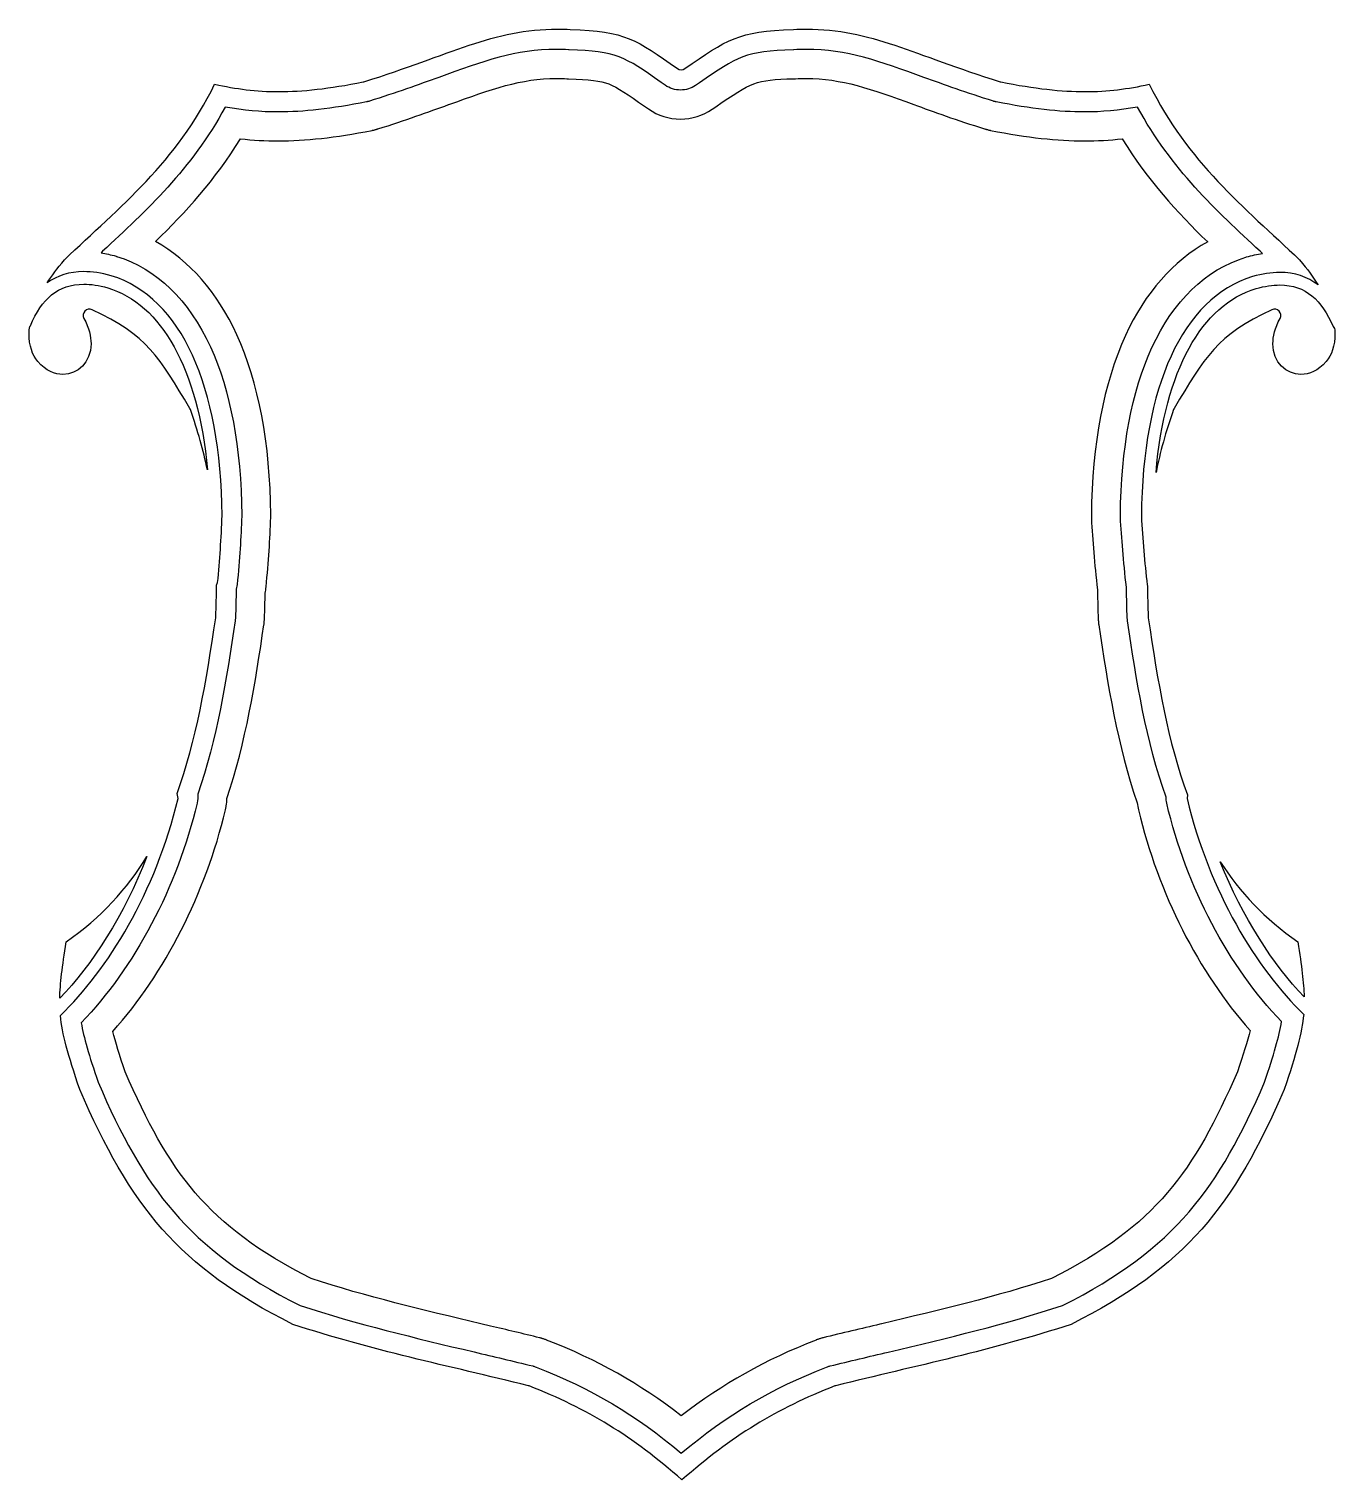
# Model space of a CAD drawing. Header units: centimetres. Extents: x -7.1 to 7.1, y -7.9 to 7.9.
import ezdxf

# ---------------------------------------------------------------- set-up
doc = ezdxf.new("R2010")
doc.units = ezdxf.units.CM
doc.header["$MEASUREMENT"] = 0
doc.layers.add('Camada 1', color=7, linetype='Continuous')

msp = doc.modelspace()

# ---------------------------------------------------------------- linework, layer by layer
at = {"layer": 'Camada 1', "color": 250}
for points, knots in [([(5.4902, -0.47755), (5.4902, -0.47755), (5.49382, -0.43813), (5.49382, -0.43813), (5.49382, -0.43813), (5.28152, 0.13636), (5.17174, 0.7834), (5.06766, 1.48745), (5.06766, 1.48745), (5.06766, 1.48745), (5.06742, 1.49444), (5.06742, 1.49444), (5.06742, 1.49444), (5.06245, 1.61321), (5.06022, 1.72635), (5.0584, 1.83723), (5.0584, 1.83723), (5.0584, 1.83723), (5.05615, 1.84353), (5.05615, 1.84353), (5.05615, 1.84353), (5.02956, 2.08986), (5.00702, 2.33732), (4.99326, 2.59357), (4.99326, 2.59357), (5.00747, 3.99763), (5.43522, 4.95818), (6.20103, 5.19752), (6.20103, 5.19752), (6.30718, 5.22705), (6.40524, 5.24168), (6.49673, 5.24168), (6.49673, 5.24168), (6.6617, 5.24279), (6.79963, 5.19231), (6.91321, 5.10645), (6.91321, 5.10645), (6.86273, 5.18826), (6.79915, 5.27525), (6.71308, 5.37871), (6.71308, 5.37871), (6.10798, 5.95386), (5.49359, 6.44091), (5.0796, 7.28739), (5.0796, 7.28739), (4.84523, 7.23736), (4.62841, 7.20759), (4.38184, 7.20759), (4.38184, 7.20759), (4.12559, 7.20759), (3.83802, 7.23958), (3.46411, 7.31263), (3.46411, 7.31263), (3.46411, 7.31263), (3.45736, 7.31467), (3.45736, 7.31467), (3.45736, 7.31467), (2.51639, 7.6077), (2.04897, 7.88829), (1.35235, 7.88739), (1.35235, 7.88739), (1.30771, 7.88739), (1.26173, 7.88628), (1.21262, 7.88355), (1.21262, 7.88355), (0.60773, 7.86664), (0.48668, 7.77131), (0.02985, 7.45736), (0.02985, 7.45736), (0.00641, 7.44114), (-0.02513, 7.44114), (-0.04857, 7.4576), (-0.04857, 7.4576), (-0.49638, 7.77153), (-0.61248, 7.86665), (-1.21464, 7.88355), (-1.21464, 7.88355), (-1.26197, 7.88604), (-1.30772, 7.88739), (-1.35259, 7.88739), (-1.35259, 7.88739), (-2.049, 7.88829), (-2.51686, 7.6077), (-3.45714, 7.31473), (-3.45714, 7.31473), (-3.45714, 7.31473), (-3.46434, 7.31269), (-3.46434, 7.31269), (-3.46434, 7.31269), (-3.83822, 7.23966), (-4.12559, 7.20765), (-4.38207, 7.20765), (-4.38207, 7.20765), (-4.62864, 7.20765), (-4.84588, 7.23742), (-5.07983, 7.2879), (-5.07983, 7.2879), (-5.49385, 6.44094), (-6.10821, 5.95392), (-6.7131, 5.37877), (-6.7131, 5.37877), (-6.79176, 5.28434), (-6.85103, 5.20454), (-6.89926, 5.12837), (-6.89926, 5.12837), (-6.78906, 5.20589), (-6.65836, 5.25164), (-6.50215, 5.25053), (-6.50215, 5.25053), (-6.41087, 5.25053), (-6.31239, 5.23632), (-6.20444, 5.20613), (-6.20444, 5.20613), (-5.44043, 4.96724), (-5.01268, 4.00646), (-4.99868, 2.59945), (-4.99868, 2.59945), (-5.00725, 2.35177), (-5.02527, 2.10904), (-5.0476, 1.87105), (-5.0476, 1.87105), (-5.0476, 1.87105), (-5.05863, 1.84197), (-5.05863, 1.84197), (-5.05863, 1.84197), (-5.06043, 1.72905), (-5.06313, 1.61456), (-5.06763, 1.49489), (-5.06763, 1.49489), (-5.06763, 1.49489), (-5.06808, 1.48746), (-5.06808, 1.48746), (-5.06808, 1.48746), (-5.17084, 0.79015), (-5.28017, 0.14761), (-5.48864, -0.42278), (-5.48864, -0.42278), (-5.48864, -0.42278), (-5.47737, -0.47755), (-5.47737, -0.47755), (-5.47737, -0.47755), (-5.72124, -1.50141), (-6.24162, -2.33982), (-6.75637, -2.837), (-6.75637, -2.837), (-6.73676, -3.04163), (-6.67432, -3.25666), (-6.54701, -3.64202), (-6.54701, -3.64202), (-5.99395, -4.91041), (-5.47762, -5.56946), (-4.22926, -6.1953), (-4.22926, -6.1953), (-3.38185, -6.47409), (-2.54032, -6.64803), (-1.66902, -6.86218), (-1.66902, -6.86218), (-1.66902, -6.86218), (-1.66021, -6.86506), (-1.66021, -6.86506), (-1.66021, -6.86506), (-1.03233, -7.11051), (-0.5329, -7.41473), (-0.00035, -7.88738), (-0.00035, -7.88738), (0.53244, -7.41475), (1.03208, -7.11054), (1.66023, -6.86506), (1.66023, -6.86506), (1.66023, -6.86506), (1.66878, -6.86218), (1.66878, -6.86218), (1.66878, -6.86218), (2.54053, -6.64803), (3.38161, -6.47409), (4.22881, -6.1953), (4.22881, -6.1953), (5.47804, -5.56919), (5.99416, -4.90974), (6.54675, -3.64067), (6.54675, -3.64067), (6.67655, -3.24874), (6.73878, -3.03305), (6.75725, -2.8248), (6.75725, -2.8248), (6.24656, -2.32675), (5.73181, -1.49355), (5.4902, -0.47755)], [0, 0, 0, 0, 0.02083333, 0.02083333, 0.02083333, 0.02083333, 0.04166667, 0.04166667, 0.04166667, 0.04166667, 0.0625, 0.0625, 0.0625, 0.0625, 0.08333333, 0.08333333, 0.08333333, 0.08333333, 0.10416667, 0.10416667, 0.10416667, 0.10416667, 0.125, 0.125, 0.125, 0.125, 0.14583333, 0.14583333, 0.14583333, 0.14583333, 0.16666667, 0.16666667, 0.16666667, 0.16666667, 0.1875, 0.1875, 0.1875, 0.1875, 0.20833333, 0.20833333, 0.20833333, 0.20833333, 0.22916667, 0.22916667, 0.22916667, 0.22916667, 0.25, 0.25, 0.25, 0.25, 0.27083333, 0.27083333, 0.27083333, 0.27083333, 0.29166667, 0.29166667, 0.29166667, 0.29166667, 0.3125, 0.3125, 0.3125, 0.3125, 0.33333333, 0.33333333, 0.33333333, 0.33333333, 0.35416667, 0.35416667, 0.35416667, 0.35416667, 0.375, 0.375, 0.375, 0.375, 0.39583333, 0.39583333, 0.39583333, 0.39583333, 0.41666667, 0.41666667, 0.41666667, 0.41666667, 0.4375, 0.4375, 0.4375, 0.4375, 0.45833333, 0.45833333, 0.45833333, 0.45833333, 0.47916667, 0.47916667, 0.47916667, 0.47916667, 0.5, 0.5, 0.5, 0.5, 0.52083333, 0.52083333, 0.52083333, 0.52083333, 0.54166667, 0.54166667, 0.54166667, 0.54166667, 0.5625, 0.5625, 0.5625, 0.5625, 0.58333333, 0.58333333, 0.58333333, 0.58333333, 0.60416667, 0.60416667, 0.60416667, 0.60416667, 0.625, 0.625, 0.625, 0.625, 0.64583333, 0.64583333, 0.64583333, 0.64583333, 0.66666667, 0.66666667, 0.66666667, 0.66666667, 0.6875, 0.6875, 0.6875, 0.6875, 0.70833333, 0.70833333, 0.70833333, 0.70833333, 0.72916667, 0.72916667, 0.72916667, 0.72916667, 0.75, 0.75, 0.75, 0.75, 0.77083333, 0.77083333, 0.77083333, 0.77083333, 0.79166667, 0.79166667, 0.79166667, 0.79166667, 0.8125, 0.8125, 0.8125, 0.8125, 0.83333333, 0.83333333, 0.83333333, 0.83333333, 0.85416667, 0.85416667, 0.85416667, 0.85416667, 0.875, 0.875, 0.875, 0.875, 0.89583333, 0.89583333, 0.89583333, 0.89583333, 0.91666667, 0.91666667, 0.91666667, 0.91666667, 0.9375, 0.9375, 0.9375, 0.9375, 0.95833333, 0.95833333, 0.95833333, 0.95833333, 1, 1, 1, 1]), ([(6.33308, -3.56134), (5.83254, -4.70918), (5.37344, -5.36728), (4.13706, -5.99019), (4.13706, -5.99019), (3.5105, -6.19551), (2.89389, -6.34174), (2.24235, -6.49594), (2.24235, -6.49594), (2.03566, -6.54502), (1.82201, -6.59532), (1.60883, -6.64802), (1.60883, -6.64802), (1.60883, -6.64802), (1.60229, -6.64963), (1.60229, -6.64963), (1.60229, -6.64963), (1.60229, -6.64963), (1.59575, -6.65143), (1.59575, -6.65143), (1.59575, -6.65143), (1.59575, -6.65143), (1.5872, -6.65392), (1.5872, -6.65392), (1.5872, -6.65392), (1.5872, -6.65392), (1.58019, -6.65641), (1.58019, -6.65641), (1.58019, -6.65641), (1.58019, -6.65641), (1.57231, -6.65929), (1.57231, -6.65929), (1.57231, -6.65929), (0.96967, -6.8953), (0.48712, -7.18015), (-0.00733, -7.59573), (-0.00733, -7.59573), (-0.50178, -7.18015), (-0.98343, -6.8953), (-1.58673, -6.65929), (-1.58673, -6.65929), (-1.58673, -6.65929), (-1.5944, -6.65641), (-1.5944, -6.65641), (-1.5944, -6.65641), (-1.5944, -6.65641), (-1.60183, -6.65392), (-1.60183, -6.65392), (-1.60183, -6.65392), (-1.60183, -6.65392), (-1.60995, -6.65143), (-1.60995, -6.65143), (-1.60995, -6.65143), (-1.60995, -6.65143), (-1.6167, -6.64963), (-1.6167, -6.64963), (-1.6167, -6.64963), (-1.6167, -6.64963), (-1.62302, -6.64802), (-1.62302, -6.64802), (-1.62302, -6.64802), (-1.83622, -6.59531), (-2.05077, -6.54502), (-2.25768, -6.49567), (-2.25768, -6.49567), (-2.90922, -6.34105), (-3.52517, -6.19547), (-4.1517, -5.99018), (-4.1517, -5.99018), (-5.38765, -5.36769), (-5.84652, -4.70983), (-6.3475, -3.56268), (-6.3475, -3.56268), (-6.44508, -3.26746), (-6.503, -3.07656), (-6.53006, -2.91585), (-6.53006, -2.91585), (-5.95422, -2.32337), (-5.48657, -1.44032), (-5.26953, -0.5287), (-5.26953, -0.5287), (-5.26953, -0.5287), (-5.26953, -0.52783), (-5.26953, -0.52783), (-5.26953, -0.52783), (-5.26953, -0.52783), (-5.26908, -0.52669), (-5.26908, -0.52669), (-5.26908, -0.52669), (-5.26188, -0.49513), (-5.2603, -0.46221), (-5.26366, -0.43067), (-5.26366, -0.43067), (-5.05723, 0.1616), (-4.94949, 0.82488), (-4.85686, 1.45525), (-4.85686, 1.45525), (-4.85686, 1.45525), (-4.85575, 1.46179), (-4.85575, 1.46179), (-4.85575, 1.46179), (-4.85575, 1.46179), (-4.8553, 1.46856), (-4.8553, 1.46856), (-4.8553, 1.46856), (-4.8553, 1.46856), (-4.8544, 1.47599), (-4.8544, 1.47599), (-4.8544, 1.47599), (-4.8544, 1.47599), (-4.85395, 1.48141), (-4.85395, 1.48141), (-4.85395, 1.48141), (-4.85395, 1.48141), (-4.85395, 1.48683), (-4.85395, 1.48683), (-4.85395, 1.48683), (-4.85033, 1.59073), (-4.84718, 1.69215), (-4.84538, 1.79626), (-4.84538, 1.79626), (-4.84538, 1.79626), (-4.83501, 1.85058), (-4.83501, 1.85058), (-4.83501, 1.85058), (-4.80932, 2.12239), (-4.79286, 2.36443), (-4.78498, 2.59115), (-4.78498, 2.59115), (-4.78498, 2.59115), (-4.78453, 2.59634), (-4.78453, 2.59634), (-4.78453, 2.59634), (-4.78453, 2.59634), (-4.78453, 2.60176), (-4.78453, 2.60176), (-4.78453, 2.60176), (-4.7922, 3.33783), (-4.90714, 3.95354), (-5.12666, 4.43291), (-5.12666, 4.43291), (-5.35902, 4.94091), (-5.7115, 5.28098), (-6.14533, 5.41666), (-6.14533, 5.41666), (-6.14533, 5.41666), (-6.14848, 5.41801), (-6.14848, 5.41801), (-6.14848, 5.41801), (-6.14848, 5.41801), (-6.15187, 5.41846), (-6.15187, 5.41846), (-6.15187, 5.41846), (-6.20844, 5.43444), (-6.26252, 5.44685), (-6.31504, 5.45542), (-6.31504, 5.45542), (-6.31504, 5.45542), (-6.29768, 5.47188), (-6.29768, 5.47188), (-6.29768, 5.47188), (-5.82169, 5.91273), (-5.33015, 6.36728), (-4.96661, 7.03869), (-4.96661, 7.03869), (-4.76243, 7.00332), (-4.57942, 6.98638), (-4.39056, 6.98638), (-4.39056, 6.98638), (-4.39056, 6.98638), (-4.38897, 6.98638), (-4.38897, 6.98638), (-4.38897, 6.98638), (-4.11605, 6.98638), (-3.81067, 7.02131), (-3.42933, 7.09592), (-3.42933, 7.09592), (-3.42933, 7.09592), (-3.42324, 7.09727), (-3.42324, 7.09727), (-3.42324, 7.09727), (-3.42324, 7.09727), (-3.41782, 7.09862), (-3.41782, 7.09862), (-3.41782, 7.09862), (-3.41782, 7.09862), (-3.41062, 7.10021), (-3.41062, 7.10021), (-3.41062, 7.10021), (-3.41062, 7.10021), (-3.40475, 7.1018), (-3.40475, 7.1018), (-3.40475, 7.1018), (-3.40475, 7.1018), (-3.39821, 7.1036), (-3.39821, 7.1036), (-3.39821, 7.1036), (-3.1086, 7.19398), (-2.86203, 7.28368), (-2.64433, 7.36276), (-2.64433, 7.36276), (-2.15932, 7.53879), (-1.80819, 7.66655), (-1.36422, 7.66655), (-1.36422, 7.66655), (-1.36422, 7.66655), (-1.35926, 7.66654), (-1.35926, 7.66654), (-1.35926, 7.66654), (-1.35926, 7.66654), (-1.35587, 7.66654), (-1.35587, 7.66654), (-1.35587, 7.66654), (-1.35587, 7.66654), (-1.35341, 7.66654), (-1.35341, 7.66654), (-1.35341, 7.66654), (-1.31621, 7.66654), (-1.27679, 7.66543), (-1.23305, 7.6627), (-1.23305, 7.6627), (-1.23305, 7.6627), (-1.23035, 7.6627), (-1.23035, 7.6627), (-1.23035, 7.6627), (-1.23035, 7.6627), (-1.2281, 7.6627), (-1.2281, 7.6627), (-1.2281, 7.6627), (-0.71155, 7.64828), (-0.62816, 7.58967), (-0.22565, 7.30729), (-0.22565, 7.30729), (-0.22565, 7.30729), (-0.1826, 7.27707), (-0.1826, 7.27707), (-0.1826, 7.27707), (-0.13347, 7.24304), (-0.07579, 7.22479), (-0.01604, 7.22479), (-0.01604, 7.22479), (0.04299, 7.22479), (0.09979, 7.24238), (0.14803, 7.27527), (0.14803, 7.27527), (0.14803, 7.27527), (0.18928, 7.3039), (0.18928, 7.3039), (0.18928, 7.3039), (0.6042, 7.58899), (0.69074, 7.64828), (1.21179, 7.6627), (1.21179, 7.6627), (1.21179, 7.6627), (1.2145, 7.6627), (1.2145, 7.6627), (1.2145, 7.6627), (1.2145, 7.6627), (1.21696, 7.6627), (1.21696, 7.6627), (1.21696, 7.6627), (1.26001, 7.6654), (1.30218, 7.66654), (1.34523, 7.66654), (1.34523, 7.66654), (1.34523, 7.66654), (1.34928, 7.66654), (1.34928, 7.66654), (1.34928, 7.66654), (1.7937, 7.66654), (2.14417, 7.53875), (2.62939, 7.36275), (2.62939, 7.36275), (2.84733, 7.28364), (3.09389, 7.19395), (3.38441, 7.10359), (3.38441, 7.10359), (3.38441, 7.10359), (3.38981, 7.10179), (3.38981, 7.10179), (3.38981, 7.10179), (3.38981, 7.10179), (3.39568, 7.1002), (3.39568, 7.1002), (3.39568, 7.1002), (3.39568, 7.1002), (3.40288, 7.09885), (3.40288, 7.09885), (3.40288, 7.09885), (3.40288, 7.09885), (3.40918, 7.09726), (3.40918, 7.09726), (3.40918, 7.09726), (3.40918, 7.09726), (3.41482, 7.09591), (3.41482, 7.09591), (3.41482, 7.09591), (3.79683, 7.02132), (4.102, 6.98637), (4.37468, 6.98637), (4.37468, 6.98637), (4.56423, 6.98637), (4.74745, 7.00328), (4.95208, 7.03868), (4.95208, 7.03868), (5.31631, 6.3673), (5.80713, 5.91272), (6.28315, 5.47187), (6.28315, 5.47187), (6.28315, 5.47187), (6.30839, 5.44819), (6.30839, 5.44819), (6.30839, 5.44819), (6.25182, 5.43941), (6.19343, 5.42679), (6.13395, 5.41012), (6.13395, 5.41012), (6.13395, 5.41012), (6.1308, 5.40922), (6.1308, 5.40922), (6.1308, 5.40922), (6.1308, 5.40922), (6.12762, 5.40832), (6.12762, 5.40832), (6.12762, 5.40832), (5.69312, 5.27264), (5.34064, 4.93233), (5.1076, 4.42433), (5.1076, 4.42433), (4.88808, 3.94565), (4.77269, 3.33081), (4.76502, 2.59587), (4.76502, 2.59587), (4.76502, 2.59587), (4.76502, 2.58912), (4.76502, 2.58912), (4.76502, 2.58912), (4.76502, 2.58912), (4.7655, 2.58192), (4.7655, 2.58192), (4.7655, 2.58192), (4.77791, 2.35157), (4.79796, 2.10908), (4.82974, 1.81905), (4.82974, 1.81905), (4.82974, 1.81905), (4.83085, 1.81162), (4.83085, 1.81162), (4.83085, 1.81162), (4.83313, 1.69036), (4.83561, 1.58646), (4.83966, 1.48618), (4.83966, 1.48618), (4.83966, 1.48618), (4.83966, 1.48234), (4.83966, 1.48234), (4.83966, 1.48234), (4.83966, 1.48234), (4.83987, 1.47919), (4.83987, 1.47919), (4.83987, 1.47919), (4.83987, 1.47919), (4.84077, 1.47131), (4.84077, 1.47131), (4.84077, 1.47131), (4.84077, 1.47131), (4.84125, 1.46298), (4.84125, 1.46298), (4.84125, 1.46298), (4.84125, 1.46298), (4.84215, 1.45531), (4.84215, 1.45531), (4.84215, 1.45531), (4.93679, 0.81301), (5.04678, 0.13734), (5.26088, -0.46215), (5.26088, -0.46215), (5.26064, -0.4849), (5.26313, -0.507), (5.26853, -0.52864), (5.26853, -0.52864), (5.48647, -1.44682), (5.93925, -2.30571), (6.51779, -2.9041), (6.51779, -2.9041), (6.49085, -3.0671), (6.43293, -3.26049), (6.33308, -3.56134)], [0, 0, 0, 0, 0.01020408, 0.01020408, 0.01020408, 0.01020408, 0.02040816, 0.02040816, 0.02040816, 0.02040816, 0.03061224, 0.03061224, 0.03061224, 0.03061224, 0.04081633, 0.04081633, 0.04081633, 0.04081633, 0.05102041, 0.05102041, 0.05102041, 0.05102041, 0.06122449, 0.06122449, 0.06122449, 0.06122449, 0.07142857, 0.07142857, 0.07142857, 0.07142857, 0.08163265, 0.08163265, 0.08163265, 0.08163265, 0.09183673, 0.09183673, 0.09183673, 0.09183673, 0.10204082, 0.10204082, 0.10204082, 0.10204082, 0.1122449, 0.1122449, 0.1122449, 0.1122449, 0.12244898, 0.12244898, 0.12244898, 0.12244898, 0.13265306, 0.13265306, 0.13265306, 0.13265306, 0.14285714, 0.14285714, 0.14285714, 0.14285714, 0.15306122, 0.15306122, 0.15306122, 0.15306122, 0.16326531, 0.16326531, 0.16326531, 0.16326531, 0.17346939, 0.17346939, 0.17346939, 0.17346939, 0.18367347, 0.18367347, 0.18367347, 0.18367347, 0.19387755, 0.19387755, 0.19387755, 0.19387755, 0.20408163, 0.20408163, 0.20408163, 0.20408163, 0.21428571, 0.21428571, 0.21428571, 0.21428571, 0.2244898, 0.2244898, 0.2244898, 0.2244898, 0.23469388, 0.23469388, 0.23469388, 0.23469388, 0.24489796, 0.24489796, 0.24489796, 0.24489796, 0.25510204, 0.25510204, 0.25510204, 0.25510204, 0.26530612, 0.26530612, 0.26530612, 0.26530612, 0.2755102, 0.2755102, 0.2755102, 0.2755102, 0.28571429, 0.28571429, 0.28571429, 0.28571429, 0.29591837, 0.29591837, 0.29591837, 0.29591837, 0.30612245, 0.30612245, 0.30612245, 0.30612245, 0.31632653, 0.31632653, 0.31632653, 0.31632653, 0.32653061, 0.32653061, 0.32653061, 0.32653061, 0.33673469, 0.33673469, 0.33673469, 0.33673469, 0.34693878, 0.34693878, 0.34693878, 0.34693878, 0.35714286, 0.35714286, 0.35714286, 0.35714286, 0.36734694, 0.36734694, 0.36734694, 0.36734694, 0.37755102, 0.37755102, 0.37755102, 0.37755102, 0.3877551, 0.3877551, 0.3877551, 0.3877551, 0.39795918, 0.39795918, 0.39795918, 0.39795918, 0.40816327, 0.40816327, 0.40816327, 0.40816327, 0.41836735, 0.41836735, 0.41836735, 0.41836735, 0.42857143, 0.42857143, 0.42857143, 0.42857143, 0.43877551, 0.43877551, 0.43877551, 0.43877551, 0.44897959, 0.44897959, 0.44897959, 0.44897959, 0.45918367, 0.45918367, 0.45918367, 0.45918367, 0.46938776, 0.46938776, 0.46938776, 0.46938776, 0.47959184, 0.47959184, 0.47959184, 0.47959184, 0.48979592, 0.48979592, 0.48979592, 0.48979592, 0.5, 0.5, 0.5, 0.5, 0.51020408, 0.51020408, 0.51020408, 0.51020408, 0.52040816, 0.52040816, 0.52040816, 0.52040816, 0.53061224, 0.53061224, 0.53061224, 0.53061224, 0.54081633, 0.54081633, 0.54081633, 0.54081633, 0.55102041, 0.55102041, 0.55102041, 0.55102041, 0.56122449, 0.56122449, 0.56122449, 0.56122449, 0.57142857, 0.57142857, 0.57142857, 0.57142857, 0.58163265, 0.58163265, 0.58163265, 0.58163265, 0.59183673, 0.59183673, 0.59183673, 0.59183673, 0.60204082, 0.60204082, 0.60204082, 0.60204082, 0.6122449, 0.6122449, 0.6122449, 0.6122449, 0.62244898, 0.62244898, 0.62244898, 0.62244898, 0.63265306, 0.63265306, 0.63265306, 0.63265306, 0.64285714, 0.64285714, 0.64285714, 0.64285714, 0.65306122, 0.65306122, 0.65306122, 0.65306122, 0.66326531, 0.66326531, 0.66326531, 0.66326531, 0.67346939, 0.67346939, 0.67346939, 0.67346939, 0.68367347, 0.68367347, 0.68367347, 0.68367347, 0.69387755, 0.69387755, 0.69387755, 0.69387755, 0.70408163, 0.70408163, 0.70408163, 0.70408163, 0.71428571, 0.71428571, 0.71428571, 0.71428571, 0.7244898, 0.7244898, 0.7244898, 0.7244898, 0.73469388, 0.73469388, 0.73469388, 0.73469388, 0.74489796, 0.74489796, 0.74489796, 0.74489796, 0.75510204, 0.75510204, 0.75510204, 0.75510204, 0.76530612, 0.76530612, 0.76530612, 0.76530612, 0.7755102, 0.7755102, 0.7755102, 0.7755102, 0.78571429, 0.78571429, 0.78571429, 0.78571429, 0.79591837, 0.79591837, 0.79591837, 0.79591837, 0.80612245, 0.80612245, 0.80612245, 0.80612245, 0.81632653, 0.81632653, 0.81632653, 0.81632653, 0.82653061, 0.82653061, 0.82653061, 0.82653061, 0.83673469, 0.83673469, 0.83673469, 0.83673469, 0.84693878, 0.84693878, 0.84693878, 0.84693878, 0.85714286, 0.85714286, 0.85714286, 0.85714286, 0.86734694, 0.86734694, 0.86734694, 0.86734694, 0.87755102, 0.87755102, 0.87755102, 0.87755102, 0.8877551, 0.8877551, 0.8877551, 0.8877551, 0.89795918, 0.89795918, 0.89795918, 0.89795918, 0.90816327, 0.90816327, 0.90816327, 0.90816327, 0.91836735, 0.91836735, 0.91836735, 0.91836735, 0.92857143, 0.92857143, 0.92857143, 0.92857143, 0.93877551, 0.93877551, 0.93877551, 0.93877551, 0.94897959, 0.94897959, 0.94897959, 0.94897959, 0.95918367, 0.95918367, 0.95918367, 0.95918367, 0.96938776, 0.96938776, 0.96938776, 0.96938776, 0.97959184, 0.97959184, 0.97959184, 0.97959184, 1, 1, 1, 1]), ([(4.94817, -0.52443), (4.73494, 0.09038), (4.62432, 0.7674), (4.52986, 1.40904), (4.52986, 1.40904), (4.52986, 1.40904), (4.5292, 1.41333), (4.5292, 1.41333), (4.5292, 1.41333), (4.5292, 1.41333), (4.52872, 1.41738), (4.52872, 1.41738), (4.52872, 1.41738), (4.52872, 1.41738), (4.52761, 1.42571), (4.52761, 1.42571), (4.52761, 1.42571), (4.52761, 1.42571), (4.52695, 1.43225), (4.52695, 1.43225), (4.52695, 1.43225), (4.52695, 1.43225), (4.52647, 1.439), (4.52647, 1.439), (4.52647, 1.439), (4.52647, 1.439), (4.52602, 1.44509), (4.52602, 1.44509), (4.52602, 1.44509), (4.52602, 1.44509), (4.52554, 1.45208), (4.52554, 1.45208), (4.52554, 1.45208), (4.52554, 1.45208), (4.52509, 1.45457), (4.52509, 1.45457), (4.52509, 1.45457), (4.52509, 1.45457), (4.52419, 1.46833), (4.52419, 1.46833), (4.52419, 1.46833), (4.52419, 1.46833), (4.52419, 1.47984), (4.52419, 1.47984), (4.52419, 1.47984), (4.52033, 1.56639), (4.51789, 1.6606), (4.51541, 1.79062), (4.51541, 1.79062), (4.48363, 2.07888), (4.46289, 2.32542), (4.45027, 2.56545), (4.45027, 2.56545), (4.45027, 2.56545), (4.45003, 2.56659), (4.45003, 2.56659), (4.45003, 2.56659), (4.45003, 2.56659), (4.45003, 2.56818), (4.45003, 2.56818), (4.45003, 2.56818), (4.45003, 2.56818), (4.44979, 2.57517), (4.44979, 2.57517), (4.44979, 2.57517), (4.44979, 2.57517), (4.44934, 2.58194), (4.44934, 2.58194), (4.44934, 2.58194), (4.44934, 2.58194), (4.44934, 2.58914), (4.44934, 2.58914), (4.44934, 2.58914), (4.44934, 2.58914), (4.44934, 2.59589), (4.44934, 2.59589), (4.44934, 2.59589), (4.44934, 2.59589), (4.44934, 2.59748), (4.44934, 2.59748), (4.44934, 2.59748), (4.44934, 2.59748), (4.44934, 2.59928), (4.44934, 2.59928), (4.44934, 2.59928), (4.45746, 3.3784), (4.58229, 4.03692), (4.82076, 4.55598), (4.82076, 4.55598), (5.03396, 5.02138), (5.33911, 5.36754), (5.71391, 5.57354), (5.71391, 5.57354), (5.38329, 5.89313), (5.0601, 6.24447), (4.78559, 6.69545), (4.78559, 6.69545), (4.64676, 6.67899), (4.51243, 6.67111), (4.37451, 6.67111), (4.37451, 6.67111), (4.08106, 6.67111), (3.757, 6.70783), (3.35446, 6.78605), (3.35446, 6.78605), (3.35446, 6.78605), (3.35197, 6.78626), (3.35197, 6.78626), (3.35197, 6.78626), (3.35197, 6.78626), (3.34996, 6.78716), (3.34996, 6.78716), (3.34996, 6.78716), (3.34996, 6.78716), (3.34364, 6.78827), (3.34364, 6.78827), (3.34364, 6.78827), (3.34364, 6.78827), (3.33599, 6.79007), (3.33599, 6.79007), (3.33599, 6.79007), (3.33599, 6.79007), (3.329, 6.79211), (3.329, 6.79211), (3.329, 6.79211), (3.329, 6.79211), (3.32855, 6.79207), (3.32855, 6.79207), (3.32855, 6.79207), (3.32855, 6.79207), (3.31929, 6.79411), (3.31929, 6.79411), (3.31929, 6.79411), (3.31929, 6.79411), (3.31051, 6.79636), (3.31051, 6.79636), (3.31051, 6.79636), (3.31051, 6.79636), (3.30487, 6.79771), (3.30487, 6.79771), (3.30487, 6.79771), (3.30487, 6.79771), (3.29788, 6.79975), (3.29788, 6.79975), (3.29788, 6.79975), (3.29788, 6.79975), (3.29087, 6.802), (3.29087, 6.802), (3.29087, 6.802), (3.29087, 6.802), (3.28841, 6.80314), (3.28841, 6.80314), (3.28841, 6.80314), (2.98932, 6.89598), (2.72993, 6.99041), (2.52146, 7.06637), (2.52146, 7.06637), (2.52146, 7.06637), (2.51921, 7.06727), (2.51921, 7.06727), (2.51921, 7.06727), (2.04862, 7.23787), (1.73715, 7.3508), (1.34906, 7.3508), (1.34906, 7.3508), (1.34906, 7.3508), (1.34502, 7.35079), (1.34502, 7.35079), (1.34502, 7.35079), (1.30398, 7.35079), (1.2693, 7.34968), (1.23546, 7.34785), (1.23546, 7.34785), (1.23546, 7.34785), (1.22646, 7.3474), (1.22646, 7.3474), (1.22646, 7.3474), (1.22646, 7.3474), (1.21675, 7.3474), (1.21675, 7.3474), (1.21675, 7.3474), (1.21675, 7.3474), (1.2163, 7.3474), (1.2163, 7.3474), (1.2163, 7.3474), (0.79193, 7.33544), (0.75902, 7.31269), (0.36778, 7.04382), (0.36778, 7.04382), (0.36778, 7.04382), (0.32764, 7.0163), (0.32764, 7.0163), (0.32764, 7.0163), (0.22511, 6.94576), (0.10677, 6.90925), (-0.01627, 6.90925), (-0.01627, 6.90925), (-0.14158, 6.90925), (-0.2617, 6.94711), (-0.36425, 7.019), (-0.36425, 7.019), (-0.36425, 7.019), (-0.40709, 7.04922), (-0.40709, 7.04922), (-0.40709, 7.04922), (-0.5883, 7.17609), (-0.69781, 7.25295), (-0.79698, 7.29081), (-0.79698, 7.29081), (-0.88892, 7.32574), (-1.00341, 7.34084), (-1.2324, 7.34738), (-1.2324, 7.34738), (-1.2324, 7.34738), (-1.23329, 7.34737), (-1.23329, 7.34737), (-1.23329, 7.34737), (-1.23329, 7.34737), (-1.24252, 7.34737), (-1.24252, 7.34737), (-1.24252, 7.34737), (-1.24252, 7.34737), (-1.25154, 7.34782), (-1.25154, 7.34782), (-1.25154, 7.34782), (-1.28557, 7.34962), (-1.31917, 7.35076), (-1.35364, 7.35076), (-1.35364, 7.35076), (-1.35364, 7.35076), (-1.35611, 7.35076), (-1.35611, 7.35076), (-1.35611, 7.35076), (-1.35611, 7.35076), (-1.35949, 7.35076), (-1.35949, 7.35076), (-1.35949, 7.35076), (-1.35949, 7.35076), (-1.36447, 7.35076), (-1.36447, 7.35076), (-1.36447, 7.35076), (-1.75256, 7.35076), (-2.06403, 7.23784), (-2.53552, 7.06657), (-2.53552, 7.06657), (-2.53552, 7.06657), (-2.53711, 7.06633), (-2.53711, 7.06633), (-2.53711, 7.06633), (-2.75753, 6.98611), (-3.00746, 6.89504), (-3.30451, 6.80241), (-3.30451, 6.80241), (-3.30451, 6.80241), (-3.30631, 6.80196), (-3.30631, 6.80196), (-3.30631, 6.80196), (-3.30631, 6.80196), (-3.30811, 6.8013), (-3.30811, 6.8013), (-3.30811, 6.8013), (-3.30811, 6.8013), (-3.3142, 6.79926), (-3.3142, 6.79926), (-3.3142, 6.79926), (-3.3142, 6.79926), (-3.31939, 6.79815), (-3.31939, 6.79815), (-3.31939, 6.79815), (-3.31939, 6.79815), (-3.32436, 6.7968), (-3.32436, 6.7968), (-3.32436, 6.7968), (-3.32436, 6.7968), (-3.33068, 6.795), (-3.33068, 6.795), (-3.33068, 6.795), (-3.33068, 6.795), (-3.33835, 6.7932), (-3.33835, 6.7932), (-3.33835, 6.7932), (-3.33835, 6.7932), (-3.34375, 6.79161), (-3.34375, 6.79161), (-3.34375, 6.79161), (-3.34375, 6.79161), (-3.34984, 6.79026), (-3.34984, 6.79026), (-3.34984, 6.79026), (-3.34984, 6.79026), (-3.35548, 6.78891), (-3.35548, 6.78891), (-3.35548, 6.78891), (-3.35548, 6.78891), (-3.36088, 6.78756), (-3.36088, 6.78756), (-3.36088, 6.78756), (-3.36088, 6.78756), (-3.36493, 6.78711), (-3.36493, 6.78711), (-3.36493, 6.78711), (-3.36493, 6.78711), (-3.36898, 6.786), (-3.36898, 6.786), (-3.36898, 6.786), (-3.77104, 6.70779), (-4.09513, 6.67106), (-4.38927, 6.67106), (-4.38927, 6.67106), (-4.52786, 6.67106), (-4.66174, 6.67894), (-4.80035, 6.6954), (-4.80035, 6.6954), (-5.0735, 6.24623), (-5.39487, 5.89642), (-5.72414, 5.57776), (-5.72414, 5.57776), (-5.35341, 5.37109), (-5.05117, 5.0265), (-4.83956, 4.56427), (-4.83956, 4.56427), (-4.60202, 4.045), (-4.47716, 3.38579), (-4.46906, 2.60487), (-4.46906, 2.60487), (-4.46906, 2.60487), (-4.46906, 2.60307), (-4.46906, 2.60307), (-4.46906, 2.60307), (-4.46906, 2.60307), (-4.46906, 2.60172), (-4.46906, 2.60172), (-4.46906, 2.60172), (-4.46906, 2.60172), (-4.46906, 2.5963), (-4.46906, 2.5963), (-4.46906, 2.5963), (-4.46906, 2.5963), (-4.46906, 2.58638), (-4.46906, 2.58638), (-4.46906, 2.58638), (-4.46906, 2.58638), (-4.46951, 2.57712), (-4.46951, 2.57712), (-4.46951, 2.57712), (-4.46951, 2.57712), (-4.46951, 2.57577), (-4.46951, 2.57577), (-4.46951, 2.57577), (-4.47808, 2.34452), (-4.49475, 2.0982), (-4.52089, 1.82258), (-4.52089, 1.82258), (-4.52269, 1.79983), (-4.52608, 1.77749), (-4.53057, 1.75519), (-4.53057, 1.75519), (-4.53216, 1.66415), (-4.53507, 1.57398), (-4.53845, 1.4809), (-4.53845, 1.4809), (-4.53845, 1.4809), (-4.53845, 1.46331), (-4.53845, 1.46331), (-4.53845, 1.46331), (-4.53845, 1.46331), (-4.54049, 1.4455), (-4.54049, 1.4455), (-4.54049, 1.4455), (-4.54049, 1.4455), (-4.54049, 1.44484), (-4.54049, 1.44484), (-4.54049, 1.44484), (-4.54049, 1.44484), (-4.5407, 1.4419), (-4.5407, 1.4419), (-4.5407, 1.4419), (-4.5407, 1.4419), (-4.5407, 1.4401), (-4.5407, 1.4401), (-4.5407, 1.4401), (-4.5407, 1.4401), (-4.54115, 1.43851), (-4.54115, 1.43851), (-4.54115, 1.43851), (-4.54115, 1.43851), (-4.5416, 1.43219), (-4.5416, 1.43219), (-4.5416, 1.43219), (-4.5416, 1.43219), (-4.5425, 1.42452), (-4.5425, 1.42452), (-4.5425, 1.42452), (-4.5425, 1.42452), (-4.5434, 1.41732), (-4.5434, 1.41732), (-4.5434, 1.41732), (-4.5434, 1.41732), (-4.5443, 1.41055), (-4.5443, 1.41055), (-4.5443, 1.41055), (-4.63627, 0.7847), (-4.74308, 0.12616), (-4.9466, -0.47852), (-4.9466, -0.47852), (-4.94729, -0.50535), (-4.94999, -0.53173), (-4.95403, -0.55808), (-4.95403, -0.55808), (-4.95403, -0.55808), (-4.95403, -0.56462), (-4.95403, -0.56462), (-4.95403, -0.56462), (-4.95403, -0.56462), (-4.9626, -0.60203), (-4.9626, -0.60203), (-4.9626, -0.60203), (-5.1794, -1.5114), (-5.6216, -2.3791), (-6.18683, -3.01059), (-6.18683, -3.01059), (-6.15685, -3.12711), (-6.11201, -3.26888), (-6.0525, -3.44964), (-6.0525, -3.44964), (-5.57786, -4.53411), (-5.16903, -5.12009), (-4.03066, -5.69818), (-4.03066, -5.69818), (-3.42532, -5.89492), (-2.82355, -6.03714), (-2.18688, -6.18814), (-2.18688, -6.18814), (-2.18688, -6.18814), (-2.18484, -6.18862), (-2.18484, -6.18862), (-2.18484, -6.18862), (-2.18484, -6.18862), (-2.08094, -6.21344), (-2.08094, -6.21344), (-2.08094, -6.21344), (-1.9065, -6.25469), (-1.72664, -6.29774), (-1.54725, -6.34187), (-1.54725, -6.34187), (-1.54725, -6.34187), (-1.54095, -6.34327), (-1.54095, -6.34327), (-1.54095, -6.34327), (-1.54095, -6.34327), (-1.53508, -6.34462), (-1.53508, -6.34462), (-1.53508, -6.34462), (-1.53508, -6.34462), (-1.52899, -6.34642), (-1.52899, -6.34642), (-1.52899, -6.34642), (-1.52899, -6.34642), (-1.52224, -6.34843), (-1.52224, -6.34843), (-1.52224, -6.34843), (-1.52224, -6.34843), (-1.52155, -6.34864), (-1.52155, -6.34864), (-1.52155, -6.34864), (-1.52155, -6.34864), (-1.52044, -6.34912), (-1.52044, -6.34912), (-1.52044, -6.34912), (-1.52044, -6.34912), (-1.51211, -6.35161), (-1.51211, -6.35161), (-1.51211, -6.35161), (-1.51211, -6.35161), (-1.50491, -6.35362), (-1.50491, -6.35362), (-1.50491, -6.35362), (-1.50491, -6.35362), (-1.49769, -6.35637), (-1.49769, -6.35637), (-1.49769, -6.35637), (-1.49769, -6.35637), (-1.49049, -6.35886), (-1.49049, -6.35886), (-1.49049, -6.35886), (-1.49049, -6.35886), (-1.48689, -6.35973), (-1.48689, -6.35973), (-1.48689, -6.35973), (-1.48689, -6.35973), (-1.48329, -6.36134), (-1.48329, -6.36134), (-1.48329, -6.36134), (-1.48329, -6.36134), (-1.47609, -6.36404), (-1.47609, -6.36404), (-1.47609, -6.36404), (-1.47609, -6.36404), (-1.47384, -6.36491), (-1.47384, -6.36491), (-1.47384, -6.36491), (-1.47384, -6.36491), (-1.47204, -6.36557), (-1.47204, -6.36557), (-1.47204, -6.36557), (-0.91898, -6.58173), (-0.45832, -6.84047), (-0.00733, -7.19001), (-0.00733, -7.19001), (0.44365, -6.84068), (0.90453, -6.58194), (1.45735, -6.36557), (1.45735, -6.36557), (1.45735, -6.36557), (1.45963, -6.36491), (1.45963, -6.36491), (1.45963, -6.36491), (1.45963, -6.36491), (1.46188, -6.36404), (1.46188, -6.36404), (1.46188, -6.36404), (1.46188, -6.36404), (1.46953, -6.3611), (1.46953, -6.3611), (1.46953, -6.3611), (1.46953, -6.3611), (1.47271, -6.35975), (1.47271, -6.35975), (1.47271, -6.35975), (1.47271, -6.35975), (1.47586, -6.35888), (1.47586, -6.35888), (1.47586, -6.35888), (1.47586, -6.35888), (1.48306, -6.35639), (1.48306, -6.35639), (1.48306, -6.35639), (1.48306, -6.35639), (1.49049, -6.35364), (1.49049, -6.35364), (1.49049, -6.35364), (1.49049, -6.35364), (1.4979, -6.35142), (1.4979, -6.35142), (1.4979, -6.35142), (1.4979, -6.35142), (1.50647, -6.34867), (1.50647, -6.34867), (1.50647, -6.34867), (1.50647, -6.34867), (1.51459, -6.34645), (1.51459, -6.34645), (1.51459, -6.34645), (1.51459, -6.34645), (1.52046, -6.34465), (1.52046, -6.34465), (1.52046, -6.34465), (1.52046, -6.34465), (1.52676, -6.3433), (1.52676, -6.3433), (1.52676, -6.3433), (1.52676, -6.3433), (1.53306, -6.3419), (1.53306, -6.3419), (1.53306, -6.3419), (1.74131, -6.29054), (1.94933, -6.24099), (2.1506, -6.19363), (2.1506, -6.19363), (2.1506, -6.19363), (2.16976, -6.18887), (2.16976, -6.18887), (2.16976, -6.18887), (2.16976, -6.18887), (2.17291, -6.18821), (2.17291, -6.18821), (2.17291, -6.18821), (2.80915, -6.03742), (3.4109, -5.895), (4.01647, -5.69825), (4.01647, -5.69825), (5.15481, -5.11947), (5.56367, -4.53371), (6.03783, -3.44858), (6.03783, -3.44858), (6.09935, -3.26311), (6.14512, -3.11796), (6.1751, -2.99921), (6.1751, -2.99921), (5.61506, -2.3704), (5.17648, -1.50701), (4.96146, -0.60256), (4.96146, -0.60256), (4.95563, -0.57671), (4.95066, -0.55081), (4.94817, -0.52443)], [0, 0, 0, 0, 0.00666667, 0.00666667, 0.00666667, 0.00666667, 0.01333333, 0.01333333, 0.01333333, 0.01333333, 0.02, 0.02, 0.02, 0.02, 0.02666667, 0.02666667, 0.02666667, 0.02666667, 0.03333333, 0.03333333, 0.03333333, 0.03333333, 0.04, 0.04, 0.04, 0.04, 0.04666667, 0.04666667, 0.04666667, 0.04666667, 0.05333333, 0.05333333, 0.05333333, 0.05333333, 0.06, 0.06, 0.06, 0.06, 0.06666667, 0.06666667, 0.06666667, 0.06666667, 0.07333333, 0.07333333, 0.07333333, 0.07333333, 0.08, 0.08, 0.08, 0.08, 0.08666667, 0.08666667, 0.08666667, 0.08666667, 0.09333333, 0.09333333, 0.09333333, 0.09333333, 0.1, 0.1, 0.1, 0.1, 0.10666667, 0.10666667, 0.10666667, 0.10666667, 0.11333333, 0.11333333, 0.11333333, 0.11333333, 0.12, 0.12, 0.12, 0.12, 0.12666667, 0.12666667, 0.12666667, 0.12666667, 0.13333333, 0.13333333, 0.13333333, 0.13333333, 0.14, 0.14, 0.14, 0.14, 0.14666667, 0.14666667, 0.14666667, 0.14666667, 0.15333333, 0.15333333, 0.15333333, 0.15333333, 0.16, 0.16, 0.16, 0.16, 0.16666667, 0.16666667, 0.16666667, 0.16666667, 0.17333333, 0.17333333, 0.17333333, 0.17333333, 0.18, 0.18, 0.18, 0.18, 0.18666667, 0.18666667, 0.18666667, 0.18666667, 0.19333333, 0.19333333, 0.19333333, 0.19333333, 0.2, 0.2, 0.2, 0.2, 0.20666667, 0.20666667, 0.20666667, 0.20666667, 0.21333333, 0.21333333, 0.21333333, 0.21333333, 0.22, 0.22, 0.22, 0.22, 0.22666667, 0.22666667, 0.22666667, 0.22666667, 0.23333333, 0.23333333, 0.23333333, 0.23333333, 0.24, 0.24, 0.24, 0.24, 0.24666667, 0.24666667, 0.24666667, 0.24666667, 0.25333333, 0.25333333, 0.25333333, 0.25333333, 0.26, 0.26, 0.26, 0.26, 0.26666667, 0.26666667, 0.26666667, 0.26666667, 0.27333333, 0.27333333, 0.27333333, 0.27333333, 0.28, 0.28, 0.28, 0.28, 0.28666667, 0.28666667, 0.28666667, 0.28666667, 0.29333333, 0.29333333, 0.29333333, 0.29333333, 0.3, 0.3, 0.3, 0.3, 0.30666667, 0.30666667, 0.30666667, 0.30666667, 0.31333333, 0.31333333, 0.31333333, 0.31333333, 0.32, 0.32, 0.32, 0.32, 0.32666667, 0.32666667, 0.32666667, 0.32666667, 0.33333333, 0.33333333, 0.33333333, 0.33333333, 0.34, 0.34, 0.34, 0.34, 0.34666667, 0.34666667, 0.34666667, 0.34666667, 0.35333333, 0.35333333, 0.35333333, 0.35333333, 0.36, 0.36, 0.36, 0.36, 0.36666667, 0.36666667, 0.36666667, 0.36666667, 0.37333333, 0.37333333, 0.37333333, 0.37333333, 0.38, 0.38, 0.38, 0.38, 0.38666667, 0.38666667, 0.38666667, 0.38666667, 0.39333333, 0.39333333, 0.39333333, 0.39333333, 0.4, 0.4, 0.4, 0.4, 0.40666667, 0.40666667, 0.40666667, 0.40666667, 0.41333333, 0.41333333, 0.41333333, 0.41333333, 0.42, 0.42, 0.42, 0.42, 0.42666667, 0.42666667, 0.42666667, 0.42666667, 0.43333333, 0.43333333, 0.43333333, 0.43333333, 0.44, 0.44, 0.44, 0.44, 0.44666667, 0.44666667, 0.44666667, 0.44666667, 0.45333333, 0.45333333, 0.45333333, 0.45333333, 0.46, 0.46, 0.46, 0.46, 0.46666667, 0.46666667, 0.46666667, 0.46666667, 0.47333333, 0.47333333, 0.47333333, 0.47333333, 0.48, 0.48, 0.48, 0.48, 0.48666667, 0.48666667, 0.48666667, 0.48666667, 0.49333333, 0.49333333, 0.49333333, 0.49333333, 0.5, 0.5, 0.5, 0.5, 0.50666667, 0.50666667, 0.50666667, 0.50666667, 0.51333333, 0.51333333, 0.51333333, 0.51333333, 0.52, 0.52, 0.52, 0.52, 0.52666667, 0.52666667, 0.52666667, 0.52666667, 0.53333333, 0.53333333, 0.53333333, 0.53333333, 0.54, 0.54, 0.54, 0.54, 0.54666667, 0.54666667, 0.54666667, 0.54666667, 0.55333333, 0.55333333, 0.55333333, 0.55333333, 0.56, 0.56, 0.56, 0.56, 0.56666667, 0.56666667, 0.56666667, 0.56666667, 0.57333333, 0.57333333, 0.57333333, 0.57333333, 0.58, 0.58, 0.58, 0.58, 0.58666667, 0.58666667, 0.58666667, 0.58666667, 0.59333333, 0.59333333, 0.59333333, 0.59333333, 0.6, 0.6, 0.6, 0.6, 0.60666667, 0.60666667, 0.60666667, 0.60666667, 0.61333333, 0.61333333, 0.61333333, 0.61333333, 0.62, 0.62, 0.62, 0.62, 0.62666667, 0.62666667, 0.62666667, 0.62666667, 0.63333333, 0.63333333, 0.63333333, 0.63333333, 0.64, 0.64, 0.64, 0.64, 0.64666667, 0.64666667, 0.64666667, 0.64666667, 0.65333333, 0.65333333, 0.65333333, 0.65333333, 0.66, 0.66, 0.66, 0.66, 0.66666667, 0.66666667, 0.66666667, 0.66666667, 0.67333333, 0.67333333, 0.67333333, 0.67333333, 0.68, 0.68, 0.68, 0.68, 0.68666667, 0.68666667, 0.68666667, 0.68666667, 0.69333333, 0.69333333, 0.69333333, 0.69333333, 0.7, 0.7, 0.7, 0.7, 0.70666667, 0.70666667, 0.70666667, 0.70666667, 0.71333333, 0.71333333, 0.71333333, 0.71333333, 0.72, 0.72, 0.72, 0.72, 0.72666667, 0.72666667, 0.72666667, 0.72666667, 0.73333333, 0.73333333, 0.73333333, 0.73333333, 0.74, 0.74, 0.74, 0.74, 0.74666667, 0.74666667, 0.74666667, 0.74666667, 0.75333333, 0.75333333, 0.75333333, 0.75333333, 0.76, 0.76, 0.76, 0.76, 0.76666667, 0.76666667, 0.76666667, 0.76666667, 0.77333333, 0.77333333, 0.77333333, 0.77333333, 0.78, 0.78, 0.78, 0.78, 0.78666667, 0.78666667, 0.78666667, 0.78666667, 0.79333333, 0.79333333, 0.79333333, 0.79333333, 0.8, 0.8, 0.8, 0.8, 0.80666667, 0.80666667, 0.80666667, 0.80666667, 0.81333333, 0.81333333, 0.81333333, 0.81333333, 0.82, 0.82, 0.82, 0.82, 0.82666667, 0.82666667, 0.82666667, 0.82666667, 0.83333333, 0.83333333, 0.83333333, 0.83333333, 0.84, 0.84, 0.84, 0.84, 0.84666667, 0.84666667, 0.84666667, 0.84666667, 0.85333333, 0.85333333, 0.85333333, 0.85333333, 0.86, 0.86, 0.86, 0.86, 0.86666667, 0.86666667, 0.86666667, 0.86666667, 0.87333333, 0.87333333, 0.87333333, 0.87333333, 0.88, 0.88, 0.88, 0.88, 0.88666667, 0.88666667, 0.88666667, 0.88666667, 0.89333333, 0.89333333, 0.89333333, 0.89333333, 0.9, 0.9, 0.9, 0.9, 0.90666667, 0.90666667, 0.90666667, 0.90666667, 0.91333333, 0.91333333, 0.91333333, 0.91333333, 0.92, 0.92, 0.92, 0.92, 0.92666667, 0.92666667, 0.92666667, 0.92666667, 0.93333333, 0.93333333, 0.93333333, 0.93333333, 0.94, 0.94, 0.94, 0.94, 0.94666667, 0.94666667, 0.94666667, 0.94666667, 0.95333333, 0.95333333, 0.95333333, 0.95333333, 0.96, 0.96, 0.96, 0.96, 0.96666667, 0.96666667, 0.96666667, 0.96666667, 0.97333333, 0.97333333, 0.97333333, 0.97333333, 0.98, 0.98, 0.98, 0.98, 0.98666667, 0.98666667, 0.98666667, 0.98666667, 1, 1, 1, 1]), ([(-6.42394, 4.46646), (-6.42394, 4.54626), (-6.44603, 4.63865), (-6.50101, 4.74142), (-6.50101, 4.74142), (-6.51498, 4.76711), (-6.51069, 4.79913), (-6.49088, 4.82053), (-6.49088, 4.82053), (-6.47037, 4.84196), (-6.43881, 4.84781), (-6.41222, 4.83543), (-6.41222, 4.83543), (-5.81905, 4.56542), (-5.6757, 4.31325), (-5.35002, 3.76286), (-5.35002, 3.76286), (-5.35002, 3.76286), (-5.34393, 3.75024), (-5.34393, 3.75024), (-5.34393, 3.75024), (-5.26236, 3.52103), (-5.20262, 3.30627), (-5.15867, 3.09643), (-5.15867, 3.09643), (-5.25874, 4.1976), (-5.6608, 4.90078), (-6.24272, 5.07453), (-6.24272, 5.07453), (-6.33919, 5.10181), (-6.42573, 5.11419), (-6.50212, 5.11419), (-6.50212, 5.11419), (-6.78766, 5.11215), (-6.95715, 4.95372), (-7.08201, 4.66276), (-7.08201, 4.66276), (-7.08201, 4.66276), (-7.08855, 4.65374), (-7.08855, 4.65374), (-7.08855, 4.65374), (-7.08855, 4.65374), (-7.09733, 4.61702), (-7.09733, 4.61702), (-7.09733, 4.61702), (-7.09733, 4.61702), (-7.09757, 4.58025), (-7.09757, 4.58025), (-7.09757, 4.58025), (-7.09757, 4.44391), (-7.06175, 4.34382), (-7.0011, 4.27283), (-7.0011, 4.27283), (-6.91432, 4.17163), (-6.81743, 4.13287), (-6.72863, 4.13265), (-6.72863, 4.13265), (-6.56885, 4.13335), (-6.42529, 4.26), (-6.42394, 4.46646)], [0, 0, 0, 0, 0.0625, 0.0625, 0.0625, 0.0625, 0.125, 0.125, 0.125, 0.125, 0.1875, 0.1875, 0.1875, 0.1875, 0.25, 0.25, 0.25, 0.25, 0.3125, 0.3125, 0.3125, 0.3125, 0.375, 0.375, 0.375, 0.375, 0.4375, 0.4375, 0.4375, 0.4375, 0.5, 0.5, 0.5, 0.5, 0.5625, 0.5625, 0.5625, 0.5625, 0.625, 0.625, 0.625, 0.625, 0.6875, 0.6875, 0.6875, 0.6875, 0.75, 0.75, 0.75, 0.75, 0.8125, 0.8125, 0.8125, 0.8125, 0.875, 0.875, 0.875, 0.875, 1, 1, 1, 1]), ([(7.09667, 4.61746), (7.09667, 4.61746), (7.09394, 4.63053), (7.09394, 4.63053), (7.09394, 4.63053), (7.09394, 4.63053), (7.07685, 4.65373), (7.07685, 4.65373), (7.07685, 4.65373), (6.95197, 4.94445), (6.78205, 5.10291), (6.49672, 5.10516), (6.49672, 5.10516), (6.4201, 5.10516), (6.33355, 5.09299), (6.23933, 5.06616), (6.23933, 5.06616), (5.65177, 4.89061), (5.24812, 4.17843), (5.15234, 3.06665), (5.15234, 3.06665), (5.19605, 3.2857), (5.25804, 3.50996), (5.3439, 3.7502), (5.3439, 3.7502), (5.3439, 3.7502), (5.34954, 3.76282), (5.34954, 3.76282), (5.34954, 3.76282), (5.67543, 4.31318), (5.81878, 4.56538), (6.41195, 4.83539), (6.41195, 4.83539), (6.43899, 4.84801), (6.47011, 4.84193), (6.49082, 4.82049), (6.49082, 4.82049), (6.51066, 4.79909), (6.51516, 4.76755), (6.50074, 4.74138), (6.50074, 4.74138), (6.44528, 4.63817), (6.42319, 4.54599), (6.42319, 4.46642), (6.42319, 4.46642), (6.42457, 4.25975), (6.56834, 4.13334), (6.72812, 4.13265), (6.72812, 4.13265), (6.81689, 4.13289), (6.91383, 4.17165), (7.00104, 4.27283), (7.00104, 4.27283), (7.06142, 4.34337), (7.09706, 4.44388), (7.09751, 4.58025), (7.09751, 4.58025), (7.09751, 4.58025), (7.09667, 4.61746), (7.09667, 4.61746)], [0, 0, 0, 0, 0.0625, 0.0625, 0.0625, 0.0625, 0.125, 0.125, 0.125, 0.125, 0.1875, 0.1875, 0.1875, 0.1875, 0.25, 0.25, 0.25, 0.25, 0.3125, 0.3125, 0.3125, 0.3125, 0.375, 0.375, 0.375, 0.375, 0.4375, 0.4375, 0.4375, 0.4375, 0.5, 0.5, 0.5, 0.5, 0.5625, 0.5625, 0.5625, 0.5625, 0.625, 0.625, 0.625, 0.625, 0.6875, 0.6875, 0.6875, 0.6875, 0.75, 0.75, 0.75, 0.75, 0.8125, 0.8125, 0.8125, 0.8125, 0.875, 0.875, 0.875, 0.875, 1, 1, 1, 1]), ([(-6.69482, -2.03758), (-6.73538, -2.30783), (-6.76017, -2.49126), (-6.76332, -2.65059), (-6.76332, -2.65059), (-6.41309, -2.28525), (-6.06355, -1.75138), (-5.81653, -1.10971), (-5.81653, -1.10971), (-6.03201, -1.45971), (-6.31326, -1.77144), (-6.69482, -2.03758)], [0, 0, 0, 0, 0.25, 0.25, 0.25, 0.25, 0.5, 0.5, 0.5, 0.5, 1, 1, 1, 1]), ([(5.85125, -1.16697), (6.09284, -1.77504), (6.42751, -2.28235), (6.76287, -2.63596), (6.76287, -2.63596), (6.75813, -2.47999), (6.73379, -2.29944), (6.69458, -2.03758), (6.69458, -2.03758), (6.33356, -1.78565), (6.06175, -1.49376), (5.85125, -1.16697)], [0, 0, 0, 0, 0.25, 0.25, 0.25, 0.25, 0.5, 0.5, 0.5, 0.5, 1, 1, 1, 1])]:
    msp.add_open_spline(points, degree=3, knots=knots, dxfattribs=at)

doc.saveas('drawing.dxf')
